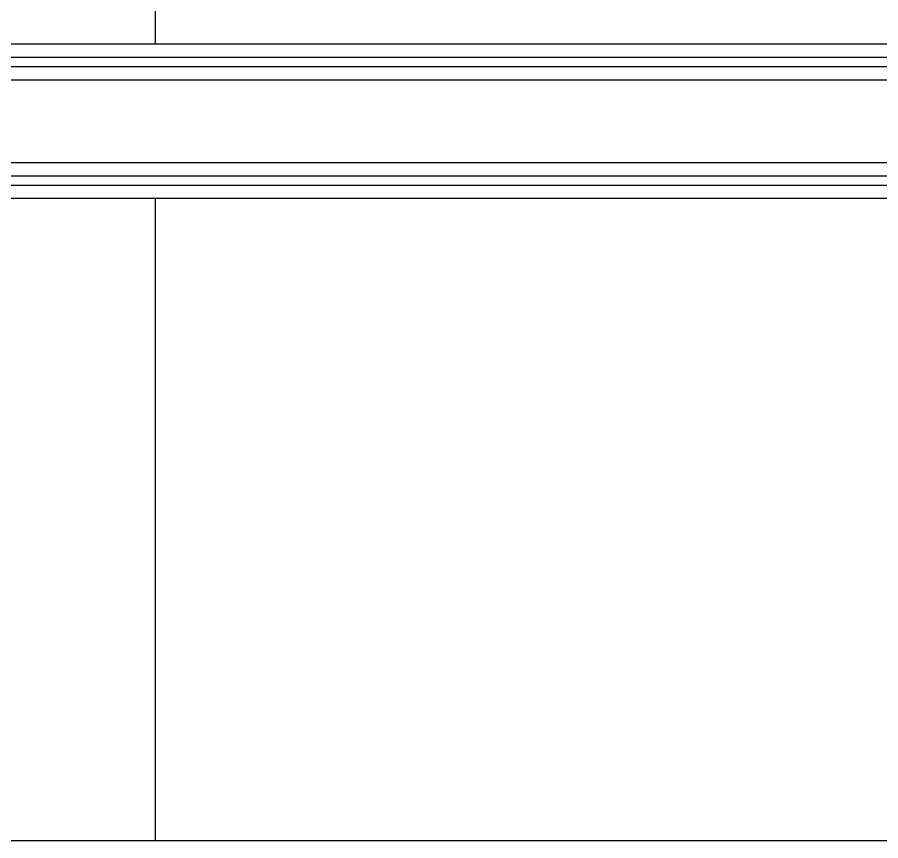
# Model space of a CAD drawing. Extents: x 1247970 to 1725648, y 860327 to 1277876.
# Drawn here: x 1331248 to 1332424, y 1195661 to 1196783 of the extents above; entities that cross this region are included whole.
import ezdxf

# ---------------------------------------------------------------- set-up
doc = ezdxf.new("R2010")
doc.units = 0
doc.header["$LTSCALE"] = 1000
doc.header["$MEASUREMENT"] = 0
doc.layers.get('0').update_dxf_attribs({"color": 254})
doc.layers.add('TK', color=4, linetype='Continuous')

# ---------------------------------------------------------------- blocks, each defined once
blk = doc.blocks.new('A$C63786A89')
at = {"linetype": 'Continuous'}
for p, q in [((-1581.2, 4103.2), (-1581.2, 5279)), ((-2142.6, 4103.2), (2056.7, 4103.2)), ((-1950.4, 4085.2), (1906.2, 4085.2)), ((-1950.4, 4072.4), (1908.4, 4072.4)), ((-1986.3, 4054.5), (1922.3, 4054.5)), ((-1986.3, 3941.7), (1922.3, 3941.7)), ((-1950.4, 3923.7), (1906, 3923.7)), ((-1950.4, 3910.9), (1906, 3910.9)), ((-2142.6, 3893), (2056.7, 3893)), ((-1581.2, 3017.6), (-1581.2, 3893)), ((-126, 3017.6), (-1822.4, 3017.6))]:
    blk.add_line(p, q, dxfattribs=at)

msp = doc.modelspace()

# ---------------------------------------------------------------- block references
at = {"layer": 'TK'}
msp.add_blockref('A$C63786A89', (1333017, 1192643.7, -355), dxfattribs=at)

doc.saveas('drawing.dxf')
